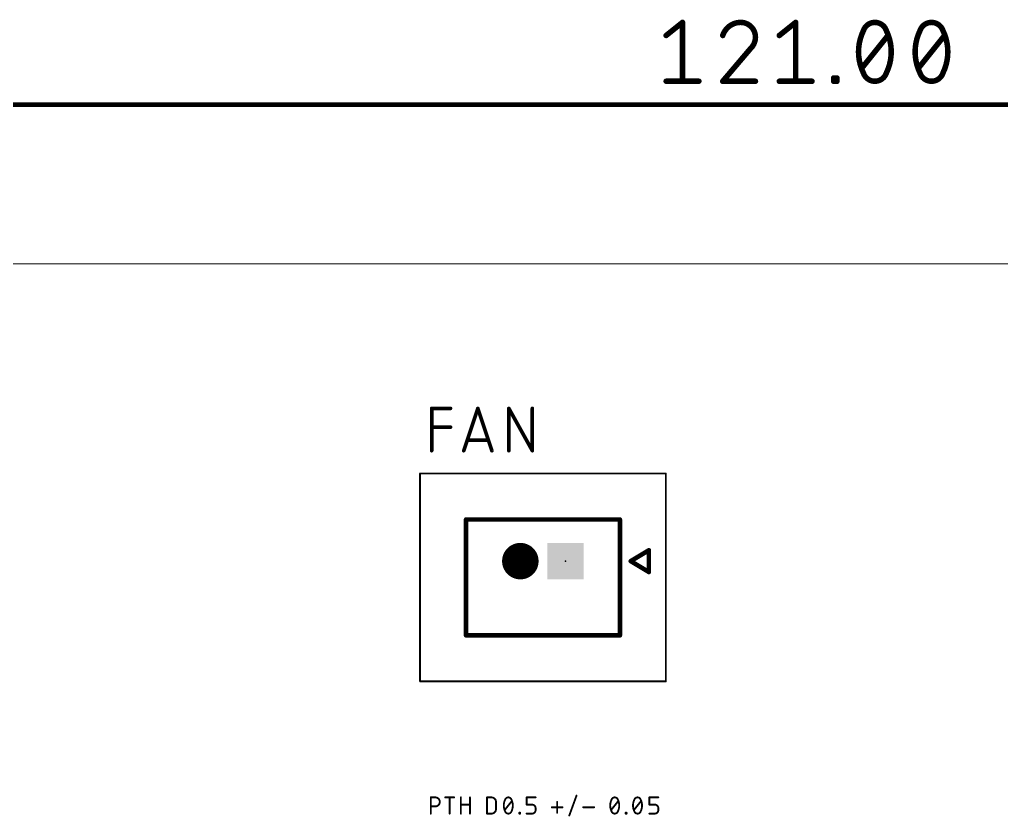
# Model space of a CAD drawing. Extents: x -68 to 70, y -45 to 46.
# Drawn here: x -21.43 to 5.7, y 23.91 to 45.92 of the extents above; entities that cross this region are included whole.
import ezdxf

# ---------------------------------------------------------------- set-up
doc = ezdxf.new("R2010")
doc.units = 0
for name, color, linetype in [('17', 110, 'CONTINUOUS'), ('20', 31, 'CONTINUOUS'), ('21', 253, 'CONTINUOUS'), ('23', 53, 'CONTINUOUS'), ('25', 253, 'CONTINUOUS'), ('39', 12, 'CONTINUOUS'), ('51', 253, 'CONTINUOUS')]:
    doc.layers.add(name, color=color, linetype=linetype)

# ---------------------------------------------------------------- blocks, each defined once
blk = doc.blocks.new('SQUAREP')
blk.add_solid([(-0.5, -0.5), (0.5, -0.5), (-0.5, 0.5), (0.5, 0.5)])
blk = doc.blocks.new('ROUNDP')
at = {"const_width": 0.5}
blk.add_lwpolyline([(0, -0.25, 1), (0, 0.25, 1), (0, -0.25)], format="xyb", dxfattribs=at)

msp = doc.modelspace()

# ---------------------------------------------------------------- linework, layer by layer
at = {"layer": '20'}
msp.add_line((60.536, 39.156), (-60.401, 39.183), dxfattribs=at)
for points, const_width in [([(-3.5644, 45.4841), (-3.1129, 45.8453)], 0.1524), ([(-3.1129, 45.8453), (-3.1129, 44.2197)], 0.1524), ([(-0.4382, 45.4841), (0.0134, 45.8453)], 0.1524), ([(0.0134, 45.8453), (0.0134, 44.2197)], 0.1524), ([(1.8405, 44.5809), (2.563, 45.4841)], 0.1524), ([(3.4036, 44.5809), (4.1261, 45.4841)], 0.1524), ([(-1.2336, 45.1228), (-2.0013, 44.2197)], 0.1524), ([(-3.5644, 44.2197), (-2.6613, 44.2197)], 0.1524), ([(-2.0013, 44.2197), (-1.0982, 44.2197)], 0.1524), ([(-0.4382, 44.2197), (0.4649, 44.2197)], 0.1524), ([(1.0624, 44.2197), (1.0624, 44.31)], 0.1524), ([(1.0624, 44.31), (1.1527, 44.31)], 0.1524), ([(1.1527, 44.2197), (1.0624, 44.2197)], 0.1524), ([(1.1527, 44.31), (1.1527, 44.2197)], 0.1524), ([(60.695, 43.569), (-60.175, 43.569)], 0.13)]:
    msp.add_lwpolyline(points, dxfattribs=dict(at, const_width=const_width))
for points, const_width in [([(-3.0748, 45.8453, 1), (-3.151, 45.8453)], 0.0762), ([(-3.0891, 45.8155, 1), (-3.1367, 45.8751)], 0.0762), ([(-1.5046, 45.8453, 0.3252), (-2.0013, 45.4841)], 0.1524), ([(-1.0982, 45.4389, 0.4142), (-1.5046, 45.8453)], 0.1524), ([(-1.5046, 45.8834, 1), (-1.5046, 45.8072)], 0.0762), ([(-1.5046, 45.8072, 1), (-1.5046, 45.8834)], 0.0762), ([(0.0515, 45.8453, 1), (-0.0247, 45.8453)], 0.0762), ([(0.0372, 45.8155, 1), (-0.0104, 45.8751)], 0.0762), ([(2.2018, 45.8453, 0.3205), (1.8857, 45.6195)], 0.1524), ([(2.5179, 45.6195, 0.3205), (2.2018, 45.8453)], 0.1524), ([(2.2018, 45.8834, 1), (2.2018, 45.8072)], 0.0762), ([(2.2018, 45.8072, 1), (2.2018, 45.8834)], 0.0762), ([(3.7649, 45.8453, 0.3205), (3.4488, 45.6195)], 0.1524), ([(4.081, 45.6195, 0.3205), (3.7649, 45.8453)], 0.1524), ([(3.7649, 45.8834, 1), (3.7649, 45.8072)], 0.0762), ([(3.7649, 45.8072, 1), (3.7649, 45.8834)], 0.0762), ([(1.8857, 45.6195, 0.1139), (1.7502, 45.0325)], 0.1524), ([(1.8496, 45.6319, 1), (1.9217, 45.6072)], 0.0762), ([(1.9199, 45.6028, 1), (1.8514, 45.6362)], 0.0762), ([(2.5521, 45.6362, 1), (2.4836, 45.6028)], 0.0762), ([(2.6533, 45.0325, 0.1139), (2.5179, 45.6195)], 0.1524), ([(2.4818, 45.6072, 1), (2.5539, 45.6319)], 0.0762), ([(3.4488, 45.6195, 0.1139), (3.3133, 45.0325)], 0.1524), ([(3.4128, 45.6319, 1), (3.4848, 45.6072)], 0.0762), ([(3.483, 45.6028, 1), (3.4145, 45.6362)], 0.0762), ([(4.1152, 45.6362, 1), (4.0467, 45.6028)], 0.0762), ([(4.2164, 45.0325, 0.1139), (4.081, 45.6195)], 0.1524), ([(4.0449, 45.6072, 1), (4.117, 45.6319)], 0.0762), ([(-3.5882, 45.5138, 1), (-3.5406, 45.4543)], 0.0762), ([(-2.0375, 45.4958, 1), (-1.965, 45.4723)], 0.0762), ([(-1.2336, 45.1228, 0.2053), (-1.0982, 45.4389)], 0.1524), ([(-1.0601, 45.4389, 1), (-1.1363, 45.4389)], 0.0762), ([(-1.1363, 45.4389, 1), (-1.0601, 45.4389)], 0.0762), ([(-0.462, 45.5138, 1), (-0.4144, 45.4543)], 0.0762), ([(2.5928, 45.4603, 1), (2.5333, 45.5079)], 0.0762), ([(4.1559, 45.4603, 1), (4.0964, 45.5079)], 0.0762), ([(-1.2599, 45.1504, 1), (-1.2074, 45.0952)], 0.0762), ([(-1.2046, 45.0981, 1), (-1.2627, 45.1475)], 0.0762), ([(1.7502, 45.0325, 0.1139), (1.8857, 44.4455)], 0.1524), ([(1.7883, 45.0325, 1), (1.7121, 45.0325)], 0.0762), ([(1.7121, 45.0325, 1), (1.7883, 45.0325)], 0.0762), ([(2.5179, 44.4455, 0.1139), (2.6533, 45.0325)], 0.1524), ([(2.6914, 45.0325, 1), (2.6152, 45.0325)], 0.0762), ([(2.6152, 45.0325, 1), (2.6914, 45.0325)], 0.0762), ([(3.3133, 45.0325, 0.1139), (3.4488, 44.4455)], 0.1524), ([(3.3514, 45.0325, 1), (3.2752, 45.0325)], 0.0762), ([(3.2752, 45.0325, 1), (3.3514, 45.0325)], 0.0762), ([(4.081, 44.4455, 0.1139), (4.2164, 45.0325)], 0.1524), ([(4.2545, 45.0325, 1), (4.1783, 45.0325)], 0.0762), ([(4.1783, 45.0325, 1), (4.2545, 45.0325)], 0.0762), ([(1.8108, 44.6047, 1), (1.8703, 44.5571)], 0.0762), ([(1.9217, 44.4578, 1), (1.8496, 44.4331)], 0.0762), ([(1.8857, 44.4455, 0.3205), (2.2018, 44.2197)], 0.1524), ([(1.8514, 44.4288, 1), (1.9199, 44.4622)], 0.0762), ([(2.2018, 44.2197, 0.3205), (2.5179, 44.4455)], 0.1524), ([(2.4836, 44.4622, 1), (2.5521, 44.4288)], 0.0762), ([(2.5539, 44.4331, 1), (2.4818, 44.4578)], 0.0762), ([(3.3739, 44.6047, 1), (3.4334, 44.5571)], 0.0762), ([(3.4488, 44.4455, 0.3205), (3.7649, 44.2197)], 0.1524), ([(3.4848, 44.4578, 1), (3.4128, 44.4331)], 0.0762), ([(3.4145, 44.4288, 1), (3.483, 44.4622)], 0.0762), ([(3.7649, 44.2197, 0.3205), (4.081, 44.4455)], 0.1524), ([(4.0467, 44.4622, 1), (4.1152, 44.4288)], 0.0762), ([(4.117, 44.4331, 1), (4.0449, 44.4578)], 0.0762), ([(-3.5644, 44.2578, 1), (-3.5644, 44.1816)], 0.0762), ([(-3.151, 44.2197, 1), (-3.0748, 44.2197)], 0.0762), ([(-2.6613, 44.1816, 1), (-2.6613, 44.2578)], 0.0762), ([(-2.0013, 44.2578, 1), (-2.0013, 44.1816)], 0.0762), ([(-2.0303, 44.2444, 1), (-1.9723, 44.195)], 0.0762), ([(-1.0982, 44.1816, 1), (-1.0982, 44.2578)], 0.0762), ([(-0.4382, 44.2578, 1), (-0.4382, 44.1816)], 0.0762), ([(-0.0247, 44.2197, 1), (0.0515, 44.2197)], 0.0762), ([(0.4649, 44.1816, 1), (0.4649, 44.2578)], 0.0762), ([(1.1005, 44.31, 1), (1.0243, 44.31)], 0.0762), ([(1.0624, 44.3481, 1), (1.0624, 44.2719)], 0.0762), ([(1.0624, 44.2578, 1), (1.0624, 44.1816)], 0.0762), ([(1.0243, 44.2197, 1), (1.1005, 44.2197)], 0.0762), ([(1.1908, 44.31, 1), (1.1146, 44.31)], 0.0762), ([(1.1146, 44.2197, 1), (1.1908, 44.2197)], 0.0762), ([(1.1527, 44.2719, 1), (1.1527, 44.3481)], 0.0762), ([(1.1527, 44.1816, 1), (1.1527, 44.2578)], 0.0762), ([(2.2018, 44.2578, 1), (2.2018, 44.1816)], 0.0762), ([(2.2018, 44.1816, 1), (2.2018, 44.2578)], 0.0762), ([(3.7649, 44.2578, 1), (3.7649, 44.1816)], 0.0762), ([(3.7649, 44.1816, 1), (3.7649, 44.2578)], 0.0762)]:
    msp.add_lwpolyline(points, format="xyb", dxfattribs=dict(at, const_width=const_width))
at = {"layer": '21'}
for points, const_width in [([(-60.5, 39.2), (60.5, 39.2)], 0.001), ([(-60.5, 38.1), (60.5, 38.1)], 0.001), ([(-9.093, 32.114), (-4.843, 32.114)], 0.127), ([(-9.093, 28.914), (-9.093, 32.114)], 0.127), ([(-4.843, 32.114), (-4.843, 28.914)], 0.127), ([(-4.543, 30.964), (-4.043, 31.264)], 0.127), ([(-4.043, 31.264), (-4.043, 30.664)], 0.127), ([(-4.043, 30.664), (-4.543, 30.964)], 0.127), ([(-4.843, 28.914), (-9.093, 28.914)], 0.127)]:
    msp.add_lwpolyline(points, dxfattribs=dict(at, const_width=const_width))
at = {"layer": '21', "const_width": 0.0635}
for points in [[(-9.0612, 32.114, 1), (-9.1248, 32.114)], [(-9.093, 32.1458, 1), (-9.093, 32.0823)], [(-4.8113, 32.114, 1), (-4.8747, 32.114)], [(-4.843, 32.0823, 1), (-4.843, 32.1458)], [(-4.0113, 31.264, 1), (-4.0747, 31.264)], [(-4.0267, 31.2368, 1), (-4.0593, 31.2912)], [(-4.5267, 30.9912, 1), (-4.5593, 30.9368)], [(-4.5593, 30.9912, 1), (-4.5267, 30.9368)], [(-4.0747, 30.664, 1), (-4.0113, 30.664)], [(-4.0593, 30.6368, 1), (-4.0267, 30.6912)], [(-9.1248, 28.914, 1), (-9.0612, 28.914)], [(-9.093, 28.9458, 1), (-9.093, 28.8823)], [(-4.8747, 28.914, 1), (-4.8113, 28.914)], [(-4.843, 28.8823, 1), (-4.843, 28.9458)]]:
    msp.add_lwpolyline(points, format="xyb", dxfattribs=at)
at = {"layer": '23'}
msp.add_point((-6.343, 30.964), dxfattribs=at)
at = {"layer": '25', "const_width": 0.1016}
for points in [[(-10.0422, 34.0148), (-10.0422, 35.1832)], [(-10.0422, 35.1832), (-9.5229, 35.1832)], [(-9.1569, 34.0148), (-8.7674, 35.1832)], [(-8.7674, 35.1832), (-8.3779, 34.0148)], [(-7.9109, 34.0148), (-7.9109, 35.1832)], [(-7.9109, 35.1832), (-7.2618, 34.0148)], [(-7.2618, 34.0148), (-7.2618, 35.1832)], [(-10.0422, 34.6639), (-9.5229, 34.6639)], [(-8.4753, 34.3069), (-9.0595, 34.3069)]]:
    msp.add_lwpolyline(points, dxfattribs=at)
at = {"layer": '25', "const_width": 0.0508}
for points in [[(-10.0168, 35.1832, 1), (-10.0676, 35.1832)], [(-10.0422, 35.2086, 1), (-10.0422, 35.1578)], [(-9.5229, 35.1578, 1), (-9.5229, 35.2086)], [(-8.7433, 35.1912, 1), (-8.7915, 35.1752)], [(-8.7433, 35.1752, 1), (-8.7915, 35.1912)], [(-7.8855, 35.1832, 1), (-7.9363, 35.1832)], [(-7.8887, 35.1955, 1), (-7.9331, 35.1709)], [(-7.2363, 35.1832, 1), (-7.2872, 35.1832)], [(-10.0422, 34.6893, 1), (-10.0422, 34.6385)], [(-9.5229, 34.6385, 1), (-9.5229, 34.6893)], [(-9.0595, 34.3323, 1), (-9.0595, 34.2815)], [(-8.4753, 34.2815, 1), (-8.4753, 34.3323)], [(-10.0676, 34.0148, 1), (-10.0168, 34.0148)], [(-9.181, 34.0228, 1), (-9.1328, 34.0068)], [(-8.402, 34.0068, 1), (-8.3538, 34.0228)], [(-7.9363, 34.0148, 1), (-7.8855, 34.0148)], [(-7.2872, 34.0148, 1), (-7.2363, 34.0148)], [(-7.284, 34.0025, 1), (-7.2395, 34.0271)]]:
    msp.add_lwpolyline(points, format="xyb", dxfattribs=at)
at = {"layer": '39', "const_width": 0.05}
for points in [[(-10.363, 33.384), (-3.573, 33.384)], [(-10.363, 27.644), (-10.363, 33.384)], [(-3.573, 33.384), (-3.573, 27.644)], [(-3.573, 27.644), (-10.363, 27.644)]]:
    msp.add_lwpolyline(points, dxfattribs=at)
at = {"layer": '39', "const_width": 0.025}
for points in [[(-10.363, 33.3965, 1), (-10.363, 33.3715)], [(-10.3505, 33.384, 1), (-10.3755, 33.384)], [(-3.5605, 33.384, 1), (-3.5855, 33.384)], [(-3.573, 33.3715, 1), (-3.573, 33.3965)], [(-10.363, 27.6565, 1), (-10.363, 27.6315)], [(-3.573, 27.6315, 1), (-3.573, 27.6565)], [(-10.3755, 27.644, 1), (-10.3505, 27.644)], [(-3.5855, 27.644, 1), (-3.5605, 27.644)]]:
    msp.add_lwpolyline(points, format="xyb", dxfattribs=at)
at = {"layer": '51'}
for points, const_width in [([(-9.0612, 32.114, 1), (-9.1248, 32.114)], 0.0635), ([(-9.093, 32.1458, 1), (-9.093, 32.0823)], 0.0635), ([(-4.8113, 32.114, 1), (-4.8747, 32.114)], 0.0635), ([(-4.843, 32.0823, 1), (-4.843, 32.1458)], 0.0635), ([(-4.0113, 31.264, 1), (-4.0747, 31.264)], 0.0635), ([(-4.0267, 31.2368, 1), (-4.0593, 31.2912)], 0.0635), ([(-4.5267, 30.9912, 1), (-4.5593, 30.9368)], 0.0635), ([(-4.5593, 30.9912, 1), (-4.5267, 30.9368)], 0.0635), ([(-4.0747, 30.664, 1), (-4.0113, 30.664)], 0.0635), ([(-4.0593, 30.6368, 1), (-4.0267, 30.6912)], 0.0635), ([(-9.1248, 28.914, 1), (-9.0612, 28.914)], 0.0635), ([(-9.093, 28.9458, 1), (-9.093, 28.8823)], 0.0635), ([(-4.8747, 28.914, 1), (-4.8113, 28.914)], 0.0635), ([(-4.843, 28.8823, 1), (-4.843, 28.9458)], 0.0635), ([(-10.0549, 24.4386, 1), (-10.0803, 24.4386)], 0.0254), ([(-10.0676, 24.4513, 1), (-10.0676, 24.4259)], 0.0254), ([(-9.9428, 24.189, 1), (-9.9428, 24.4386)], 0.0508), ([(-9.9428, 24.4513, 1), (-9.9428, 24.4259)], 0.0254), ([(-9.9428, 24.4259, 1), (-9.9428, 24.4513)], 0.0254), ([(-9.6702, 24.4513, 1), (-9.6702, 24.4259)], 0.0254), ([(-9.5327, 24.4386, 1), (-9.5581, 24.4386)], 0.0254), ([(-9.4206, 24.4259, 1), (-9.4206, 24.4513)], 0.0254), ([(-9.2225, 24.4386, 1), (-9.2479, 24.4386)], 0.0254), ([(-8.9729, 24.4386, 1), (-8.9983, 24.4386)], 0.0254), ([(-8.5025, 24.4386, 1), (-8.5279, 24.4386)], 0.0254), ([(-8.5152, 24.4513, 1), (-8.5152, 24.4259)], 0.0254), ([(-8.2656, 24.3138, 0.4142), (-8.3904, 24.4386)], 0.0508), ([(-8.3904, 24.4513, 1), (-8.3904, 24.4259)], 0.0254), ([(-8.3904, 24.4259, 1), (-8.3904, 24.4513)], 0.0254), ([(-7.9254, 24.4386, 0.3205), (-8.0127, 24.3762)], 0.0508), ([(-7.8381, 24.3762, 0.3205), (-7.9254, 24.4386)], 0.0508), ([(-7.9254, 24.4513, 1), (-7.9254, 24.4259)], 0.0254), ([(-7.9254, 24.4259, 1), (-7.9254, 24.4513)], 0.0254), ([(-7.4075, 24.4386, 1), (-7.4329, 24.4386)], 0.0254), ([(-7.4202, 24.4513, 1), (-7.4202, 24.4259)], 0.0254), ([(-7.1706, 24.4259, 1), (-7.1706, 24.4513)], 0.0254), ([(-6.0287, 24.4842, 1), (-6.0525, 24.4928)], 0.0254), ([(-4.9854, 24.4386, 0.3205), (-5.0728, 24.3762)], 0.0508), ([(-4.8981, 24.3762, 0.3205), (-4.9854, 24.4386)], 0.0508), ([(-4.9854, 24.4513, 1), (-4.9854, 24.4259)], 0.0254), ([(-4.9854, 24.4259, 1), (-4.9854, 24.4513)], 0.0254), ([(-4.3554, 24.4386, 0.3205), (-4.4428, 24.3762)], 0.0508), ([(-4.2681, 24.3762, 0.3205), (-4.3554, 24.4386)], 0.0508), ([(-4.3554, 24.4513, 1), (-4.3554, 24.4259)], 0.0254), ([(-4.3554, 24.4259, 1), (-4.3554, 24.4513)], 0.0254), ([(-4.0175, 24.4386, 1), (-4.0429, 24.4386)], 0.0254), ([(-4.0302, 24.4513, 1), (-4.0302, 24.4259)], 0.0254), ([(-3.7807, 24.4259, 1), (-3.7807, 24.4513)], 0.0254), ([(-10.0676, 24.2017, 1), (-10.0676, 24.1763)], 0.0254), ([(-9.9428, 24.2017, 1), (-9.9428, 24.1763)], 0.0254), ([(-9.9428, 24.1763, 1), (-9.9428, 24.2017)], 0.0254), ([(-9.2352, 24.2517, 1), (-9.2352, 24.2263)], 0.0254), ([(-8.9856, 24.2263, 1), (-8.9856, 24.2517)], 0.0254), ([(-8.3904, 23.9894, 0.4142), (-8.2656, 24.1142)], 0.0508), ([(-8.2529, 24.3138, 1), (-8.2783, 24.3138)], 0.0254), ([(-8.2783, 24.3138, 1), (-8.2529, 24.3138)], 0.0254), ([(-8.2529, 24.1142, 1), (-8.2783, 24.1142)], 0.0254), ([(-8.0127, 24.3762, 0.1139), (-8.0502, 24.214)], 0.0508), ([(-8.0502, 24.214, 0.1139), (-8.0127, 24.0518)], 0.0508), ([(-8.0375, 24.214, 1), (-8.0629, 24.214)], 0.0254), ([(-8.0629, 24.214, 1), (-8.0375, 24.214)], 0.0254), ([(-8.0248, 24.3803, 1), (-8.0007, 24.3721)], 0.0254), ([(-8.0013, 24.3706, 1), (-8.0242, 24.3818)], 0.0254), ([(-7.8006, 24.214, 0.1139), (-7.8381, 24.3762)], 0.0508), ([(-7.8266, 24.3818, 1), (-7.8495, 24.3706)], 0.0254), ([(-7.8381, 24.0518, 0.1139), (-7.8006, 24.214)], 0.0508), ([(-7.8501, 24.3721, 1), (-7.826, 24.3803)], 0.0254), ([(-7.8157, 24.3308, 1), (-7.8355, 24.3467)], 0.0254), ([(-7.7879, 24.214, 1), (-7.8133, 24.214)], 0.0254), ([(-7.8133, 24.214, 1), (-7.7879, 24.214)], 0.0254), ([(-7.4202, 24.2517, 1), (-7.4202, 24.2263)], 0.0254), ([(-7.4329, 24.239, 1), (-7.4075, 24.239)], 0.0254), ([(-7.1706, 24.1391, 0.4142), (-7.2705, 24.239)], 0.0508), ([(-7.2705, 24.2516, 1), (-7.2705, 24.2263)], 0.0254), ([(-7.2705, 24.2263, 1), (-7.2705, 24.2517)], 0.0254), ([(-7.1579, 24.1391, 1), (-7.1833, 24.1391)], 0.0254), ([(-7.1833, 24.1391, 1), (-7.1579, 24.1391)], 0.0254), ([(-6.7251, 24.1768, 1), (-6.7251, 24.1514)], 0.0254), ([(-6.5627, 24.3138, 1), (-6.5881, 24.3138)], 0.0254), ([(-6.4257, 24.1514, 1), (-6.4257, 24.1768)], 0.0254), ([(-5.8551, 24.1768, 1), (-5.8551, 24.1514)], 0.0254), ([(-5.5557, 24.1514, 1), (-5.5557, 24.1768)], 0.0254), ([(-5.0728, 24.3762, 0.1139), (-5.1102, 24.214)], 0.0508), ([(-5.1102, 24.214, 0.1139), (-5.0728, 24.0518)], 0.0508), ([(-5.0975, 24.214, 1), (-5.1229, 24.214)], 0.0254), ([(-5.1229, 24.214, 1), (-5.0975, 24.214)], 0.0254), ([(-5.0848, 24.3803, 1), (-5.0607, 24.3721)], 0.0254), ([(-5.0613, 24.3706, 1), (-5.0842, 24.3818)], 0.0254), ([(-4.8606, 24.214, 0.1139), (-4.8981, 24.3762)], 0.0508), ([(-4.8867, 24.3818, 1), (-4.9095, 24.3706)], 0.0254), ([(-4.8981, 24.0518, 0.1139), (-4.8606, 24.214)], 0.0508), ([(-4.9101, 24.3721, 1), (-4.8861, 24.3803)], 0.0254), ([(-4.8757, 24.3308, 1), (-4.8955, 24.3467)], 0.0254), ([(-4.8479, 24.214, 1), (-4.8733, 24.214)], 0.0254), ([(-4.8733, 24.214, 1), (-4.8479, 24.214)], 0.0254), ([(-4.4428, 24.3762, 0.1139), (-4.4802, 24.214)], 0.0508), ([(-4.4802, 24.214, 0.1139), (-4.4428, 24.0518)], 0.0508), ([(-4.4675, 24.214, 1), (-4.4929, 24.214)], 0.0254), ([(-4.4929, 24.214, 1), (-4.4675, 24.214)], 0.0254), ([(-4.4548, 24.3803, 1), (-4.4308, 24.3721)], 0.0254), ([(-4.4314, 24.3706, 1), (-4.4542, 24.3818)], 0.0254), ([(-4.2306, 24.214, 0.1139), (-4.2681, 24.3762)], 0.0508), ([(-4.2567, 24.3818, 1), (-4.2795, 24.3706)], 0.0254), ([(-4.2681, 24.0518, 0.1139), (-4.2306, 24.214)], 0.0508), ([(-4.2801, 24.3721, 1), (-4.2561, 24.3803)], 0.0254), ([(-4.2457, 24.3308, 1), (-4.2655, 24.3467)], 0.0254), ([(-4.2179, 24.214, 1), (-4.2433, 24.214)], 0.0254), ([(-4.2433, 24.214, 1), (-4.2179, 24.214)], 0.0254), ([(-4.0302, 24.2517, 1), (-4.0302, 24.2263)], 0.0254), ([(-4.0429, 24.239, 1), (-4.0175, 24.239)], 0.0254), ([(-3.7807, 24.1391, 0.4142), (-3.8805, 24.239)], 0.0508), ([(-3.8805, 24.2516, 1), (-3.8805, 24.2263)], 0.0254), ([(-3.8805, 24.2263, 1), (-3.8805, 24.2517)], 0.0254), ([(-3.7679, 24.1391, 1), (-3.7934, 24.1391)], 0.0254), ([(-3.7934, 24.1391, 1), (-3.7679, 24.1391)], 0.0254), ([(-10.0803, 23.9894, 1), (-10.0549, 23.9894)], 0.0254), ([(-9.5581, 23.9894, 1), (-9.5327, 23.9894)], 0.0254), ([(-9.2479, 23.9894, 1), (-9.2225, 23.9894)], 0.0254), ([(-8.9983, 23.9894, 1), (-8.9729, 23.9894)], 0.0254), ([(-8.5152, 24.0021, 1), (-8.5152, 23.9767)], 0.0254), ([(-8.5279, 23.9894, 1), (-8.5025, 23.9894)], 0.0254), ([(-8.3904, 24.0021, 1), (-8.3904, 23.9767)], 0.0254), ([(-8.3904, 23.9767, 1), (-8.3904, 24.0021)], 0.0254), ([(-8.2783, 24.1142, 1), (-8.2529, 24.1142)], 0.0254), ([(-8.0351, 24.0972, 1), (-8.0153, 24.0813)], 0.0254), ([(-8.0007, 24.0559, 1), (-8.0248, 24.0477)], 0.0254), ([(-8.0127, 24.0518, 0.3205), (-7.9254, 23.9894)], 0.0508), ([(-8.0242, 24.0462, 1), (-8.0013, 24.0574)], 0.0254), ([(-7.9254, 23.9894, 0.3204), (-7.8381, 24.0518)], 0.0508), ([(-7.9254, 24.0021, 1), (-7.9254, 23.9767)], 0.0254), ([(-7.9254, 23.9767, 1), (-7.9254, 24.0021)], 0.0254), ([(-7.8495, 24.0574, 1), (-7.8266, 24.0462)], 0.0254), ([(-7.826, 24.0477, 1), (-7.8501, 24.0559)], 0.0254), ([(-7.6102, 24.0144, 1), (-7.6356, 24.0144)], 0.0254), ([(-7.6229, 24.0271, 1), (-7.6229, 24.0017)], 0.0254), ([(-7.6229, 24.0021, 1), (-7.6229, 23.9767)], 0.0254), ([(-7.6356, 23.9894, 1), (-7.6102, 23.9894)], 0.0254), ([(-7.5852, 24.0144, 1), (-7.6106, 24.0144)], 0.0254), ([(-7.6106, 23.9894, 1), (-7.5852, 23.9894)], 0.0254), ([(-7.5979, 24.0017, 1), (-7.5979, 24.0271)], 0.0254), ([(-7.5979, 23.9767, 1), (-7.5979, 24.0021)], 0.0254), ([(-7.4202, 24.0021, 1), (-7.4202, 23.9767)], 0.0254), ([(-7.2705, 23.9894, 0.4142), (-7.1706, 24.0892)], 0.0508), ([(-7.2705, 24.0021, 1), (-7.2705, 23.9767)], 0.0254), ([(-7.2705, 23.9767, 1), (-7.2705, 24.0021)], 0.0254), ([(-7.1579, 24.0892, 1), (-7.1833, 24.0892)], 0.0254), ([(-7.1833, 24.0892, 1), (-7.1579, 24.0892)], 0.0254), ([(-6.5881, 24.0144, 1), (-6.5627, 24.0144)], 0.0254), ([(-6.2522, 23.9438, 1), (-6.2283, 23.9352)], 0.0254), ([(-5.0952, 24.0972, 1), (-5.0753, 24.0813)], 0.0254), ([(-5.0728, 24.0518, 0.3205), (-4.9854, 23.9894)], 0.0508), ([(-5.0607, 24.0559, 1), (-5.0848, 24.0477)], 0.0254), ([(-5.0842, 24.0462, 1), (-5.0613, 24.0574)], 0.0254), ([(-4.9854, 23.9894, 0.3204), (-4.8981, 24.0518)], 0.0508), ([(-4.9854, 24.0021, 1), (-4.9854, 23.9767)], 0.0254), ([(-4.9854, 23.9767, 1), (-4.9854, 24.0021)], 0.0254), ([(-4.9095, 24.0574, 1), (-4.8867, 24.0462)], 0.0254), ([(-4.8861, 24.0477, 1), (-4.9101, 24.0559)], 0.0254), ([(-4.6702, 24.0144, 1), (-4.6956, 24.0144)], 0.0254), ([(-4.6829, 24.0271, 1), (-4.6829, 24.0017)], 0.0254), ([(-4.6829, 24.0021, 1), (-4.6829, 23.9767)], 0.0254), ([(-4.6956, 23.9894, 1), (-4.6702, 23.9894)], 0.0254), ([(-4.6452, 24.0144, 1), (-4.6706, 24.0144)], 0.0254), ([(-4.6706, 23.9894, 1), (-4.6452, 23.9894)], 0.0254), ([(-4.6579, 24.0017, 1), (-4.6579, 24.0271)], 0.0254), ([(-4.6579, 23.9767, 1), (-4.6579, 24.0021)], 0.0254), ([(-4.4652, 24.0972, 1), (-4.4453, 24.0813)], 0.0254), ([(-4.4428, 24.0518, 0.3205), (-4.3554, 23.9894)], 0.0508), ([(-4.4308, 24.0559, 1), (-4.4548, 24.0477)], 0.0254), ([(-4.4542, 24.0462, 1), (-4.4314, 24.0574)], 0.0254), ([(-4.3554, 23.9894, 0.3204), (-4.2681, 24.0518)], 0.0508), ([(-4.3554, 24.0021, 1), (-4.3554, 23.9767)], 0.0254), ([(-4.3554, 23.9767, 1), (-4.3554, 24.0021)], 0.0254), ([(-4.2795, 24.0574, 1), (-4.2567, 24.0462)], 0.0254), ([(-4.2561, 24.0477, 1), (-4.2801, 24.0559)], 0.0254), ([(-4.0302, 24.0021, 1), (-4.0302, 23.9767)], 0.0254), ([(-3.8805, 23.9894, 0.4142), (-3.7807, 24.0892)], 0.0508), ([(-3.8805, 24.0021, 1), (-3.8805, 23.9767)], 0.0254), ([(-3.8805, 23.9767, 1), (-3.8805, 24.0021)], 0.0254), ([(-3.7679, 24.0892, 1), (-3.7934, 24.0892)], 0.0254), ([(-3.7934, 24.0892, 1), (-3.7679, 24.0892)], 0.0254)]:
    msp.add_lwpolyline(points, format="xyb", dxfattribs=dict(at, const_width=const_width))
for points, const_width in [([(-9.093, 32.114), (-4.843, 32.114)], 0.127), ([(-9.093, 28.914), (-9.093, 32.114)], 0.127), ([(-4.843, 32.114), (-4.843, 28.914)], 0.127), ([(-4.543, 30.964), (-4.043, 31.264)], 0.127), ([(-4.043, 31.264), (-4.043, 30.664)], 0.127), ([(-4.043, 30.664), (-4.543, 30.964)], 0.127), ([(-4.843, 28.914), (-9.093, 28.914)], 0.127), ([(-10.0676, 23.9894), (-10.0676, 24.4386)], 0.0508), ([(-10.0676, 24.4386), (-9.9428, 24.4386)], 0.0508), ([(-9.6702, 24.4386), (-9.4206, 24.4386)], 0.0508), ([(-9.5454, 23.9894), (-9.5454, 24.4386)], 0.0508), ([(-9.2352, 23.9894), (-9.2352, 24.4386)], 0.0508), ([(-8.9856, 24.4386), (-8.9856, 23.9894)], 0.0508), ([(-8.5152, 23.9894), (-8.5152, 24.4386)], 0.0508), ([(-8.5152, 24.4386), (-8.3904, 24.4386)], 0.0508), ([(-7.4202, 24.239), (-7.4202, 24.4386)], 0.0508), ([(-7.4202, 24.4386), (-7.1706, 24.4386)], 0.0508), ([(-6.2402, 23.9395), (-6.0406, 24.4885)], 0.0508), ([(-4.0302, 24.239), (-4.0302, 24.4386)], 0.0508), ([(-4.0302, 24.4386), (-3.7807, 24.4386)], 0.0508), ([(-9.9428, 24.189), (-10.0676, 24.189)], 0.0508), ([(-9.2352, 24.239), (-8.9856, 24.239)], 0.0508), ([(-8.2656, 24.3138), (-8.2656, 24.1142)], 0.0508), ([(-8.0252, 24.0892), (-7.8256, 24.3388)], 0.0508), ([(-7.2705, 24.239), (-7.4202, 24.239)], 0.0508), ([(-7.1706, 24.0892), (-7.1706, 24.1391)], 0.0508), ([(-6.7251, 24.1641), (-6.4257, 24.1641)], 0.0508), ([(-6.5754, 24.0144), (-6.5754, 24.3138)], 0.0508), ([(-5.8551, 24.1641), (-5.5557, 24.1641)], 0.0508), ([(-5.0852, 24.0892), (-4.8856, 24.3388)], 0.0508), ([(-4.4552, 24.0892), (-4.2556, 24.3388)], 0.0508), ([(-3.8805, 24.239), (-4.0302, 24.239)], 0.0508), ([(-3.7807, 24.0892), (-3.7807, 24.1391)], 0.0508), ([(-8.3904, 23.9894), (-8.5152, 23.9894)], 0.0508), ([(-7.6229, 23.9894), (-7.6229, 24.0144)], 0.0508), ([(-7.6229, 24.0144), (-7.5979, 24.0144)], 0.0508), ([(-7.5979, 23.9894), (-7.6229, 23.9894)], 0.0508), ([(-7.5979, 24.0144), (-7.5979, 23.9894)], 0.0508), ([(-7.4202, 23.9894), (-7.2705, 23.9894)], 0.0508), ([(-4.6829, 23.9894), (-4.6829, 24.0144)], 0.0508), ([(-4.6829, 24.0144), (-4.6579, 24.0144)], 0.0508), ([(-4.6579, 23.9894), (-4.6829, 23.9894)], 0.0508), ([(-4.6579, 24.0144), (-4.6579, 23.9894)], 0.0508), ([(-4.0302, 23.9894), (-3.8805, 23.9894)], 0.0508)]:
    msp.add_lwpolyline(points, dxfattribs=dict(at, const_width=const_width))

# ---------------------------------------------------------------- block references
at = {"layer": '17', "xscale": 1.008, "yscale": 1.008}
for name, p in [('ROUNDP', (-7.593, 30.964)), ('ROUNDP', (-7.593, 30.964)), ('SQUAREP', (-6.343, 30.964)), ('SQUAREP', (-6.343, 30.964))]:
    msp.add_blockref(name, p, dxfattribs=at)

doc.saveas('drawing.dxf')
